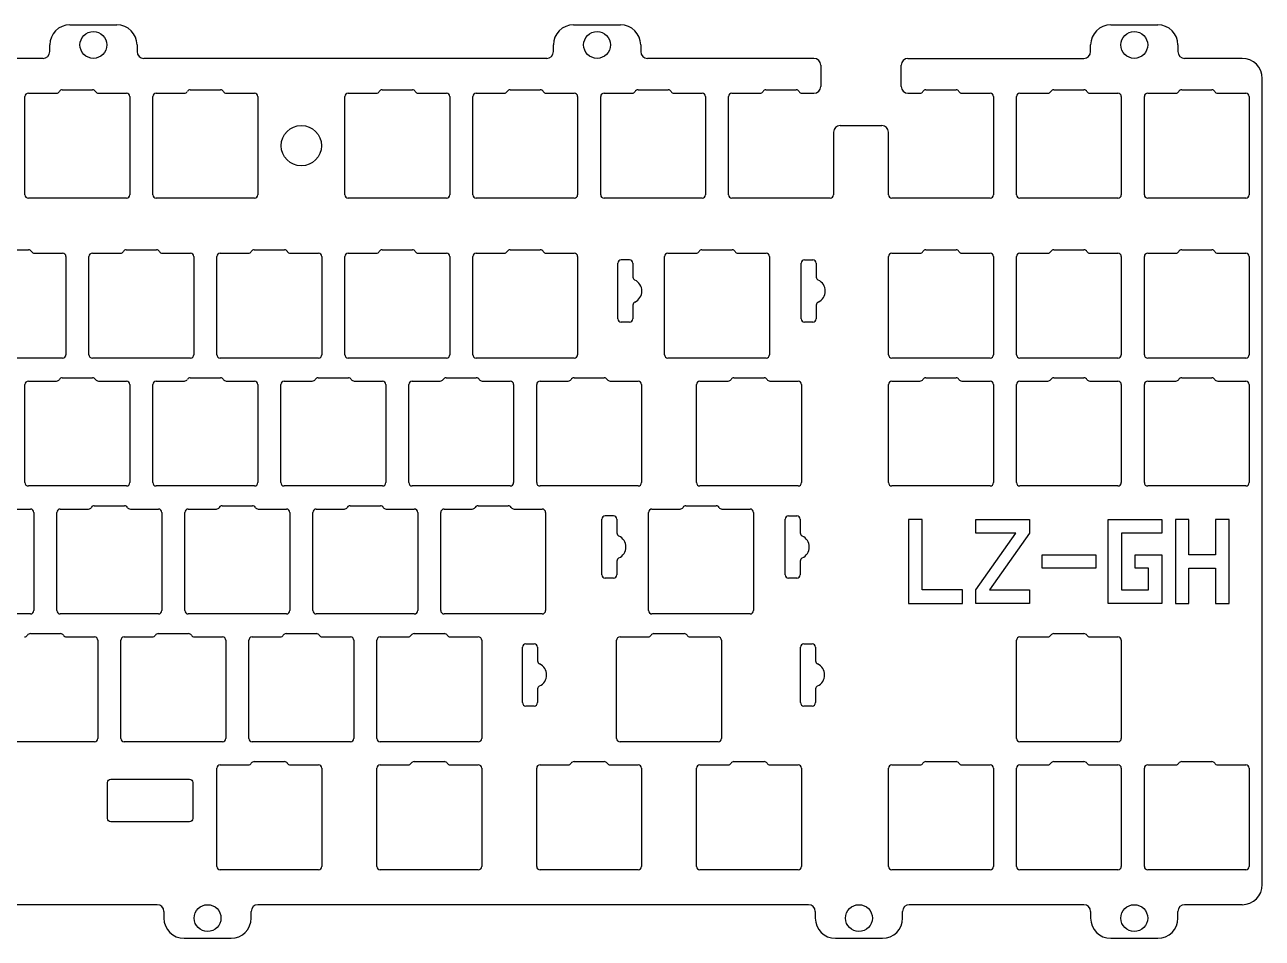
# Model space of a CAD drawing. Header units: millimetres. Extents: x 0 to 348, y -128 to 8.
# Drawn here: x 163.6 to 347.9, y -127.5 to 8.5 of the extents above; entities that cross this region are included whole.
import ezdxf

# ---------------------------------------------------------------- set-up
doc = ezdxf.new("R2010")
doc.units = ezdxf.units.MM
doc.layers.get('0').update_dxf_attribs({"linetype": 'CONTINUOUS'})

msp = doc.modelspace()

# ---------------------------------------------------------------- linework, layer by layer
for p, q in [((170.33, 8.47), (177.33, 8.47)), ((245.33, 8.47), (252.33, 8.47)), ((325.33, 8.47), (332.33, 8.47)), ((167.33, 4.47), (167.33, 5.47)), ((180.33, 5.47), (180.33, 4.47)), ((242.33, 4.47), (242.33, 5.47)), ((255.33, 5.47), (255.33, 4.47)), ((322.33, 4.47), (322.33, 5.47)), ((335.33, 5.47), (335.33, 4.47)), ((166.33, 3.47), (106.33, 3.47)), ((241.33, 3.47), (181.33, 3.47)), ((281.13, 3.47), (256.33, 3.47)), ((282.13, 2.47), (282.13, -0.72)), ((294.13, -0.72), (294.13, 2.47)), ((295.13, 3.47), (321.33, 3.47)), ((344.89, 3.47), (336.33, 3.47)), ((347.89, -119.54), (347.89, 0.47)), ((164.14, -1.72), (168.33, -1.72)), ((169.2, -1.22), (173.7, -1.22)), ((174.57, -1.72), (178.76, -1.72)), ((183.19, -1.72), (187.38, -1.72)), ((188.25, -1.22), (192.75, -1.22)), ((193.62, -1.72), (197.81, -1.72)), ((211.77, -1.72), (215.96, -1.72)), ((216.83, -1.22), (221.33, -1.22)), ((222.19, -1.72), (226.39, -1.72)), ((230.82, -1.72), (235.01, -1.72)), ((235.88, -1.22), (240.38, -1.22)), ((241.24, -1.72), (245.44, -1.72)), ((249.87, -1.72), (254.06, -1.72)), ((254.93, -1.22), (259.43, -1.22)), ((260.29, -1.72), (264.49, -1.72)), ((268.92, -1.72), (273.11, -1.72)), ((273.98, -1.22), (278.48, -1.22)), ((279.34, -1.72), (281.13, -1.72)), ((295.13, -1.72), (296.92, -1.72)), ((297.79, -1.22), (302.29, -1.22)), ((303.15, -1.72), (307.35, -1.72)), ((311.78, -1.72), (315.97, -1.72)), ((316.84, -1.22), (321.34, -1.22)), ((322.2, -1.72), (326.4, -1.72)), ((330.83, -1.72), (335.02, -1.72)), ((335.89, -1.22), (340.39, -1.22)), ((341.25, -1.72), (345.45, -1.72)), ((163.64, -16.84), (163.64, -2.22)), ((179.26, -2.22), (179.26, -16.84)), ((182.69, -16.84), (182.69, -2.22)), ((198.31, -2.22), (198.31, -16.84)), ((211.26, -16.84), (211.26, -2.22)), ((226.89, -2.22), (226.89, -16.84)), ((230.31, -16.84), (230.31, -2.22)), ((245.94, -2.22), (245.94, -16.84)), ((249.37, -16.84), (249.37, -2.22)), ((264.99, -2.22), (264.99, -16.84)), ((268.42, -16.84), (268.42, -2.22)), ((307.85, -2.22), (307.85, -16.84)), ((311.28, -16.84), (311.28, -2.22)), ((326.9, -2.22), (326.9, -16.84)), ((330.33, -16.84), (330.33, -2.22)), ((345.95, -2.22), (345.95, -16.84)), ((285.04, -6.53), (291.23, -6.53)), ((284.04, -7.53), (284.04, -16.84)), ((292.23, -16.84), (292.23, -7.53)), ((178.76, -17.34), (164.14, -17.34)), ((197.81, -17.34), (183.19, -17.34)), ((226.39, -17.34), (211.77, -17.34)), ((245.44, -17.34), (230.82, -17.34)), ((264.49, -17.34), (249.87, -17.34)), ((283.54, -17.34), (268.92, -17.34)), ((307.35, -17.34), (292.73, -17.34)), ((326.4, -17.34), (311.78, -17.34)), ((345.45, -17.34), (330.83, -17.34)), ((159.68, -25.03), (164.18, -25.03)), ((165.04, -25.53), (169.24, -25.53)), ((173.67, -25.53), (177.86, -25.53)), ((178.73, -25.03), (183.23, -25.03)), ((184.09, -25.53), (188.29, -25.53)), ((192.72, -25.53), (196.91, -25.53)), ((197.78, -25.03), (202.28, -25.03)), ((203.14, -25.53), (207.34, -25.53)), ((211.77, -25.53), (215.96, -25.53)), ((216.83, -25.03), (221.33, -25.03)), ((222.19, -25.53), (226.39, -25.53)), ((230.82, -25.53), (235.01, -25.53)), ((235.88, -25.03), (240.38, -25.03)), ((241.24, -25.53), (245.44, -25.53)), ((259.39, -25.53), (263.58, -25.53)), ((264.45, -25.03), (268.95, -25.03)), ((269.82, -25.53), (274.01, -25.53)), ((292.73, -25.53), (296.92, -25.53)), ((297.79, -25.03), (302.29, -25.03)), ((303.15, -25.53), (307.35, -25.53)), ((311.78, -25.53), (315.97, -25.53)), ((316.84, -25.03), (321.34, -25.03)), ((322.2, -25.53), (326.4, -25.53)), ((330.83, -25.53), (335.02, -25.53)), ((335.89, -25.03), (340.39, -25.03)), ((341.25, -25.53), (345.45, -25.53)), ((169.74, -26.03), (169.74, -40.65)), ((173.17, -40.65), (173.17, -26.03)), ((188.79, -26.03), (188.79, -40.65)), ((192.21, -40.65), (192.21, -26.03)), ((207.84, -26.03), (207.84, -40.65)), ((211.26, -40.65), (211.26, -26.03)), ((226.89, -26.03), (226.89, -40.65)), ((230.31, -40.65), (230.31, -26.03)), ((245.94, -26.03), (245.94, -40.65)), ((251.93, -35.31), (251.93, -27.04)), ((253.67, -26.54), (252.43, -26.54)), ((254.17, -27.04), (254.17, -29.09)), ((258.89, -40.65), (258.89, -26.03)), ((274.51, -26.03), (274.51, -40.65)), ((279.23, -35.31), (279.23, -27.04)), ((279.73, -26.54), (280.97, -26.54)), ((281.47, -27.04), (281.47, -29.09)), ((292.23, -40.65), (292.23, -26.03)), ((307.85, -26.03), (307.85, -40.65)), ((311.28, -40.65), (311.28, -26.03)), ((326.9, -26.03), (326.9, -40.65)), ((330.33, -40.65), (330.33, -26.03)), ((345.95, -26.03), (345.95, -40.65)), ((254.17, -33.27), (254.17, -35.31)), ((281.47, -33.27), (281.47, -35.31)), ((253.67, -35.81), (252.43, -35.81)), ((280.97, -35.81), (279.73, -35.81)), ((169.24, -41.15), (154.62, -41.15)), ((188.29, -41.15), (173.67, -41.15)), ((207.34, -41.15), (192.72, -41.15)), ((226.39, -41.15), (211.77, -41.15)), ((245.44, -41.15), (230.82, -41.15)), ((274.01, -41.15), (259.39, -41.15)), ((307.35, -41.15), (292.73, -41.15)), ((326.4, -41.15), (311.78, -41.15)), ((345.45, -41.15), (330.83, -41.15)), ((169.2, -44.08), (173.7, -44.08)), ((188.25, -44.08), (192.75, -44.08)), ((207.3, -44.08), (211.8, -44.08)), ((226.35, -44.08), (230.85, -44.08)), ((245.4, -44.08), (249.9, -44.08)), ((269.21, -44.08), (273.71, -44.08)), ((297.79, -44.08), (302.29, -44.08)), ((316.84, -44.08), (321.34, -44.08)), ((335.89, -44.08), (340.39, -44.08)), ((163.64, -59.7), (163.64, -45.08)), ((164.14, -44.58), (168.33, -44.58)), ((174.57, -44.58), (178.76, -44.58)), ((179.26, -45.08), (179.26, -59.7)), ((182.69, -59.7), (182.69, -45.08)), ((183.19, -44.58), (187.38, -44.58)), ((193.62, -44.58), (197.81, -44.58)), ((198.31, -45.08), (198.31, -59.7)), ((201.74, -59.7), (201.74, -45.08)), ((202.24, -44.58), (206.43, -44.58)), ((212.67, -44.58), (216.86, -44.58)), ((217.36, -45.08), (217.36, -59.7)), ((220.79, -59.7), (220.79, -45.08)), ((221.29, -44.58), (225.48, -44.58)), ((231.72, -44.58), (235.91, -44.58)), ((236.41, -45.08), (236.41, -59.7)), ((239.84, -59.7), (239.84, -45.08)), ((240.34, -44.58), (244.53, -44.58)), ((250.77, -44.58), (254.96, -44.58)), ((255.46, -45.08), (255.46, -59.7)), ((263.65, -59.7), (263.65, -45.08)), ((264.15, -44.58), (268.35, -44.58)), ((274.58, -44.58), (278.77, -44.58)), ((279.27, -45.08), (279.27, -59.7)), ((292.23, -59.7), (292.23, -45.08)), ((292.73, -44.58), (296.92, -44.58)), ((303.15, -44.58), (307.35, -44.58)), ((307.85, -45.08), (307.85, -59.7)), ((311.28, -59.7), (311.28, -45.08)), ((311.78, -44.58), (315.97, -44.58)), ((322.2, -44.58), (326.4, -44.58)), ((326.9, -45.08), (326.9, -59.7)), ((330.33, -59.7), (330.33, -45.08)), ((330.83, -44.58), (335.02, -44.58)), ((341.25, -44.58), (345.45, -44.58)), ((345.95, -45.08), (345.95, -59.7)), ((178.76, -60.2), (164.14, -60.2)), ((197.81, -60.2), (183.19, -60.2)), ((216.86, -60.2), (202.24, -60.2)), ((235.91, -60.2), (221.29, -60.2)), ((254.96, -60.2), (240.34, -60.2)), ((278.77, -60.2), (264.15, -60.2)), ((307.35, -60.2), (292.73, -60.2)), ((326.4, -60.2), (311.78, -60.2)), ((345.45, -60.2), (330.83, -60.2)), ((160.28, -63.63), (164.47, -63.63)), ((164.97, -64.13), (164.97, -78.75)), ((168.4, -78.75), (168.4, -64.13)), ((168.9, -63.63), (173.1, -63.63)), ((173.96, -63.13), (178.46, -63.13)), ((179.33, -63.63), (183.52, -63.63)), ((184.02, -64.13), (184.02, -78.75)), ((187.45, -78.75), (187.45, -64.13)), ((187.95, -63.63), (192.15, -63.63)), ((193.01, -63.13), (197.51, -63.13)), ((198.38, -63.63), (202.57, -63.63)), ((203.07, -64.13), (203.07, -78.75)), ((206.5, -78.75), (206.5, -64.13)), ((207, -63.63), (211.2, -63.63)), ((212.06, -63.13), (216.56, -63.13)), ((217.43, -63.63), (221.62, -63.63)), ((222.12, -64.13), (222.12, -78.75)), ((225.55, -78.75), (225.55, -64.13)), ((226.05, -63.63), (230.25, -63.63)), ((231.11, -63.13), (235.61, -63.13)), ((236.48, -63.63), (240.67, -63.63)), ((241.17, -64.13), (241.17, -78.75)), ((256.51, -78.75), (256.51, -64.13)), ((257.01, -63.63), (261.2, -63.63)), ((262.07, -63.13), (266.57, -63.13)), ((267.43, -63.63), (271.63, -63.63)), ((272.13, -64.13), (272.13, -78.75)), ((249.55, -73.41), (249.55, -65.14)), ((251.28, -64.64), (250.05, -64.64)), ((251.78, -65.14), (251.78, -67.19)), ((276.85, -73.41), (276.85, -65.14)), ((277.35, -64.64), (278.59, -64.64)), ((279.09, -65.14), (279.09, -67.19)), ((251.78, -71.37), (251.78, -73.41)), ((279.09, -71.37), (279.09, -73.41)), ((251.28, -73.91), (250.05, -73.91)), ((278.59, -73.91), (277.35, -73.91)), ((164.47, -79.25), (149.85, -79.25)), ((183.52, -79.25), (168.9, -79.25)), ((202.57, -79.25), (187.95, -79.25)), ((221.62, -79.25), (207, -79.25)), ((240.67, -79.25), (226.05, -79.25)), ((271.63, -79.25), (257.01, -79.25)), ((164.44, -82.18), (168.94, -82.18)), ((169.8, -82.68), (174, -82.68)), ((178.43, -82.68), (182.62, -82.68)), ((183.49, -82.18), (187.99, -82.18)), ((188.85, -82.68), (193.05, -82.68)), ((197.48, -82.68), (201.67, -82.68)), ((202.54, -82.18), (207.04, -82.18)), ((207.9, -82.68), (212.1, -82.68)), ((216.53, -82.68), (220.72, -82.68)), ((221.59, -82.18), (226.09, -82.18)), ((226.95, -82.68), (231.15, -82.68)), ((252.25, -82.68), (256.44, -82.68)), ((257.31, -82.18), (261.81, -82.18)), ((262.67, -82.68), (266.87, -82.68)), ((311.78, -82.68), (315.97, -82.68)), ((316.84, -82.18), (321.34, -82.18)), ((322.2, -82.68), (326.4, -82.68)), ((174.5, -83.18), (174.5, -97.8)), ((177.93, -97.8), (177.93, -83.18)), ((193.55, -83.18), (193.55, -97.8)), ((196.98, -97.8), (196.98, -83.18)), ((212.6, -83.18), (212.6, -97.8)), ((216.03, -97.8), (216.03, -83.18)), ((231.65, -83.18), (231.65, -97.8)), ((237.74, -92.46), (237.74, -84.19)), ((238.24, -83.69), (239.47, -83.69)), ((239.97, -84.19), (239.97, -86.24)), ((251.75, -97.8), (251.75, -83.18)), ((267.37, -83.18), (267.37, -97.8)), ((279.14, -92.46), (279.14, -84.19)), ((279.64, -83.69), (280.87, -83.69)), ((281.37, -84.19), (281.37, -86.24)), ((311.28, -97.8), (311.28, -83.18)), ((326.9, -83.18), (326.9, -97.8)), ((239.97, -90.42), (239.97, -92.46)), ((281.37, -90.42), (281.37, -92.46)), ((239.47, -92.96), (238.24, -92.96)), ((280.87, -92.96), (279.64, -92.96)), ((174, -98.3), (159.38, -98.3)), ((193.05, -98.3), (178.43, -98.3)), ((212.1, -98.3), (197.48, -98.3)), ((231.15, -98.3), (216.53, -98.3)), ((266.87, -98.3), (252.25, -98.3)), ((326.4, -98.3), (311.78, -98.3)), ((197.78, -101.23), (202.28, -101.23)), ((221.59, -101.23), (226.09, -101.23)), ((245.4, -101.23), (249.9, -101.23)), ((269.21, -101.23), (273.71, -101.23)), ((297.79, -101.23), (302.29, -101.23)), ((316.84, -101.23), (321.34, -101.23)), ((335.89, -101.23), (340.39, -101.23)), ((192.21, -116.85), (192.21, -102.23)), ((192.72, -101.73), (196.91, -101.73)), ((203.14, -101.73), (207.34, -101.73)), ((207.84, -102.23), (207.84, -116.85)), ((216.03, -116.85), (216.03, -102.23)), ((216.53, -101.73), (220.72, -101.73)), ((226.95, -101.73), (231.15, -101.73)), ((231.65, -102.23), (231.65, -116.85)), ((239.84, -116.85), (239.84, -102.23)), ((240.34, -101.73), (244.53, -101.73)), ((250.77, -101.73), (254.96, -101.73)), ((255.46, -102.23), (255.46, -116.85)), ((263.65, -116.85), (263.65, -102.23)), ((264.15, -101.73), (268.35, -101.73)), ((274.58, -101.73), (278.77, -101.73)), ((279.27, -102.23), (279.27, -116.85)), ((292.23, -116.85), (292.23, -102.23)), ((292.73, -101.73), (296.92, -101.73)), ((303.15, -101.73), (307.35, -101.73)), ((307.85, -102.23), (307.85, -116.85)), ((311.28, -116.85), (311.28, -102.23)), ((311.78, -101.73), (315.97, -101.73)), ((322.2, -101.73), (326.4, -101.73)), ((326.9, -102.23), (326.9, -116.85)), ((330.33, -116.85), (330.33, -102.23)), ((330.83, -101.73), (335.02, -101.73)), ((341.25, -101.73), (345.45, -101.73)), ((345.95, -102.23), (345.95, -116.85)), ((207.34, -117.35), (192.72, -117.35)), ((231.15, -117.35), (216.53, -117.35)), ((254.96, -117.35), (240.34, -117.35)), ((278.77, -117.35), (264.15, -117.35)), ((307.35, -117.35), (292.73, -117.35)), ((326.4, -117.35), (311.78, -117.35)), ((345.45, -117.35), (330.83, -117.35)), ((183.33, -122.54), (79.33, -122.54)), ((280.33, -122.54), (198.33, -122.54)), ((321.33, -122.54), (295.33, -122.54)), ((344.89, -122.54), (336.33, -122.54)), ((184.33, -123.54), (184.33, -124.54)), ((197.33, -124.54), (197.33, -123.54)), ((281.33, -123.54), (281.33, -124.54)), ((294.33, -124.54), (294.33, -123.54)), ((322.33, -123.54), (322.33, -124.54)), ((335.33, -124.54), (335.33, -123.54)), ((187.33, -127.54), (194.33, -127.54)), ((284.33, -127.54), (291.33, -127.54)), ((325.33, -127.54), (332.33, -127.54))]:
    msp.add_line(p, q)
for points in [[(297.23, -65.2), (295.23, -65.2), (295.23, -77.68), (303.23, -77.68), (303.23, -75.68), (297.23, -75.68)], [(313.23, -77.68), (305.23, -77.68), (305.23, -75.68), (311.17, -67.2), (305.23, -67.2), (305.23, -65.2), (313.23, -65.2), (313.23, -67.2), (307.29, -75.68), (313.23, -75.68)], [(324.95, -65.2), (332.95, -65.2), (332.95, -67.2), (326.95, -67.2), (326.95, -75.68), (330.95, -75.68), (330.95, -72.44), (328.95, -72.44), (328.95, -70.44), (332.95, -70.44), (332.95, -77.68), (324.95, -77.68), (324.95, -67.2)], [(340.95, -77.68), (342.95, -77.68), (342.95, -65.2), (340.95, -65.2), (340.95, -70.44), (336.95, -70.44), (336.95, -65.2), (334.95, -65.2), (334.95, -77.68), (336.95, -77.68), (336.95, -72.44), (340.95, -72.44)], [(323.09, -72.44), (315.09, -72.44), (315.09, -70.44), (323.09, -70.44)]]:
    msp.add_lwpolyline(points, close=True)
msp.add_lwpolyline([(188.64, -109.7, -0.414214), (188.14, -110.2), (176.44, -110.2, -0.414214), (175.94, -109.7), (175.94, -104.35, -0.414214), (176.44, -103.85), (188.14, -103.85, -0.414214), (188.64, -104.35)], format="xyb", close=True)
for centre, radius in [((173.83, 5.47), 2), ((248.83, 5.47), 2), ((328.83, 5.47), 2), ((204.79, -9.53), 3), ((190.83, -124.54), 2), ((287.83, -124.54), 2), ((328.83, -124.54), 2)]:
    msp.add_circle(centre, radius)
for centre, radius, start, end in [((170.33, 5.47), 3, 90, 180), ((177.33, 5.47), 3, 0, 90), ((245.33, 5.47), 3, 90, 180), ((252.33, 5.47), 3, 0, 90), ((325.33, 5.47), 3, 90, 180), ((332.33, 5.47), 3, 0, 90), ((166.33, 4.47), 1, 270, 360), ((181.33, 4.47), 1, 180, 270), ((241.33, 4.47), 1, 270, 360), ((256.33, 4.47), 1, 180, 270), ((321.33, 4.47), 1, -90, 0), ((336.33, 4.47), 1, 180, 270), ((281.13, 2.47), 1, 0, 90), ((295.13, 2.47), 1, 90, 180), ((344.89, 0.47), 3, 0, 90), ((164.14, -2.22), 0.5, 90, 180), ((168.33, -1.22), 0.5, 270, 330), ((169.2, -1.72), 0.5, 90, 150), ((173.7, -1.72), 0.5, 30, 90), ((174.57, -1.22), 0.5, 210, 270), ((178.76, -2.22), 0.5, 0, 90), ((183.19, -2.22), 0.5, 90, 180), ((187.38, -1.22), 0.5, 270, 330), ((188.25, -1.72), 0.5, 90, 150), ((192.75, -1.72), 0.5, 30, 90), ((193.62, -1.22), 0.5, 210, 270), ((197.81, -2.22), 0.5, 0, 90), ((211.77, -2.22), 0.5, 90, 180), ((215.96, -1.22), 0.5, 270, 330), ((216.83, -1.72), 0.5, 90, 150), ((221.33, -1.72), 0.5, 30, 90), ((222.19, -1.22), 0.5, 210, 270), ((226.39, -2.22), 0.5, 0, 90), ((230.82, -2.22), 0.5, 90, 180), ((235.01, -1.22), 0.5, 270, 330), ((235.88, -1.72), 0.5, 90, 150), ((240.38, -1.72), 0.5, 30, 90), ((241.24, -1.22), 0.5, 210, 270), ((245.44, -2.22), 0.5, 0, 90), ((249.87, -2.22), 0.5, 90, 180), ((254.06, -1.22), 0.5, 270, 330), ((254.93, -1.72), 0.5, 90, 150), ((259.43, -1.72), 0.5, 30, 90), ((260.29, -1.22), 0.5, 210, 270), ((264.49, -2.22), 0.5, 0, 90), ((268.92, -2.22), 0.5, 90, 180), ((273.11, -1.22), 0.5, 270, 330), ((273.98, -1.72), 0.5, 90, 150), ((278.48, -1.72), 0.5, 30, 90), ((279.34, -1.22), 0.5, 210, 270), ((281.13, -0.72), 1, 270, 360), ((295.13, -0.72), 1, 180, 270), ((296.92, -1.22), 0.5, 270, 330), ((297.79, -1.72), 0.5, 90, 150), ((302.29, -1.72), 0.5, 30, 90), ((303.15, -1.22), 0.5, 210, 270), ((307.35, -2.22), 0.5, 0, 90), ((311.78, -2.22), 0.5, 90, 180), ((315.97, -1.22), 0.5, 270, 330), ((316.84, -1.72), 0.5, 90, 150), ((321.34, -1.72), 0.5, 30, 90), ((322.2, -1.22), 0.5, 210, 270), ((326.4, -2.22), 0.5, 0, 90), ((330.83, -2.22), 0.5, 90, 180), ((335.02, -1.22), 0.5, 270, 330), ((335.89, -1.72), 0.5, 90, 150), ((340.39, -1.72), 0.5, 30, 90), ((341.25, -1.22), 0.5, 210, 270), ((345.45, -2.22), 0.5, 0, 90), ((285.04, -7.53), 1, 90, 180), ((291.23, -7.53), 1, 0, 90), ((164.14, -16.84), 0.5, 180, 270), ((178.76, -16.84), 0.5, -90, 0), ((183.19, -16.84), 0.5, 180, 270), ((197.81, -16.84), 0.5, -90, 0), ((211.77, -16.84), 0.5, 180, 270), ((226.39, -16.84), 0.5, -90, 0), ((230.82, -16.84), 0.5, 180, 270), ((245.44, -16.84), 0.5, -90, 0), ((249.87, -16.84), 0.5, 180, 270), ((264.49, -16.84), 0.5, -90, 0), ((268.92, -16.84), 0.5, 180, 270), ((283.54, -16.84), 0.5, -90, 0), ((292.73, -16.84), 0.5, 180, 270), ((307.35, -16.84), 0.5, -90, 0), ((311.78, -16.84), 0.5, 180, 270), ((326.4, -16.84), 0.5, -90, 0), ((330.83, -16.84), 0.5, 180, 270), ((345.45, -16.84), 0.5, -90, 0), ((164.18, -25.53), 0.5, 30, 90), ((165.04, -25.03), 0.5, 210, 270), ((169.24, -26.03), 0.5, 0, 90), ((173.67, -26.03), 0.5, 90, 180), ((177.86, -25.03), 0.5, 270, 330), ((178.73, -25.53), 0.5, 90, 150), ((183.23, -25.53), 0.5, 30, 90), ((184.09, -25.03), 0.5, 210, 270), ((188.29, -26.03), 0.5, 0, 90), ((192.72, -26.03), 0.5, 90, 180), ((196.91, -25.03), 0.5, 270, 330), ((197.78, -25.53), 0.5, 90, 150), ((202.28, -25.53), 0.5, 30, 90), ((203.14, -25.03), 0.5, 210, 270), ((207.34, -26.03), 0.5, 0, 90), ((211.77, -26.03), 0.5, 90, 180), ((215.96, -25.03), 0.5, 270, 330), ((216.83, -25.53), 0.5, 90, 150), ((221.33, -25.53), 0.5, 30, 90), ((222.19, -25.03), 0.5, 210, 270), ((226.39, -26.03), 0.5, 0, 90), ((230.82, -26.03), 0.5, 90, 180), ((235.01, -25.03), 0.5, 270, 330), ((235.88, -25.53), 0.5, 90, 150), ((240.38, -25.53), 0.5, 30, 90), ((241.24, -25.03), 0.5, 210, 270), ((245.44, -26.03), 0.5, 0, 90), ((259.39, -26.03), 0.5, 90, 180), ((263.58, -25.03), 0.5, 270, 330), ((264.45, -25.53), 0.5, 90, 150), ((268.95, -25.53), 0.5, 30, 90), ((269.82, -25.03), 0.5, 210, 270), ((274.01, -26.03), 0.5, 0, 90), ((292.73, -26.03), 0.5, 90, 180), ((296.92, -25.03), 0.5, 270, 330), ((297.79, -25.53), 0.5, 90, 150), ((302.29, -25.53), 0.5, 30, 90), ((303.15, -25.03), 0.5, 210, 270), ((307.35, -26.03), 0.5, 0, 90), ((311.78, -26.03), 0.5, 90, 180), ((315.97, -25.03), 0.5, 270, 330), ((316.84, -25.53), 0.5, 90, 150), ((321.34, -25.53), 0.5, 30, 90), ((322.2, -25.03), 0.5, 210, 270), ((326.4, -26.03), 0.5, 0, 90), ((330.83, -26.03), 0.5, 90, 180), ((335.02, -25.03), 0.5, 270, 330), ((335.89, -25.53), 0.5, 90, 150), ((340.39, -25.53), 0.5, 30, 90), ((341.25, -25.03), 0.5, 210, 270), ((345.45, -26.03), 0.5, 0, 90), ((252.43, -27.04), 0.5, 90, 180), ((253.67, -27.04), 0.5, 0, 90), ((279.73, -27.04), 0.5, 90, 180), ((280.97, -27.04), 0.5, 0, 90), ((254.67, -29.09), 0.5, 180, 245.6494), ((281.97, -29.09), 0.5, 180, 245.6494), ((253.72, -31.18), 1.79, -65.6494, 65.6494), ((281.03, -31.18), 1.79, -65.6494, 65.6494), ((254.67, -33.27), 0.5, 114.3506, 180), ((281.97, -33.27), 0.5, 114.3506, 180), ((252.43, -35.31), 0.5, 180, 270), ((253.67, -35.31), 0.5, -90, 0), ((279.73, -35.31), 0.5, 180, 270), ((280.97, -35.31), 0.5, -90, 0), ((169.24, -40.65), 0.5, -90, 0), ((173.67, -40.65), 0.5, 180, 270), ((188.29, -40.65), 0.5, -90, 0), ((192.72, -40.65), 0.5, 180, 270), ((207.34, -40.65), 0.5, -90, 0), ((211.77, -40.65), 0.5, 180, 270), ((226.39, -40.65), 0.5, -90, 0), ((230.82, -40.65), 0.5, 180, 270), ((245.44, -40.65), 0.5, -90, 0), ((259.39, -40.65), 0.5, 180, 270), ((274.01, -40.65), 0.5, -90, 0), ((292.73, -40.65), 0.5, 180, 270), ((307.35, -40.65), 0.5, -90, 0), ((311.78, -40.65), 0.5, 180, 270), ((326.4, -40.65), 0.5, -90, 0), ((330.83, -40.65), 0.5, 180, 270), ((345.45, -40.65), 0.5, -90, 0), ((169.2, -44.58), 0.5, 90, 150), ((173.7, -44.58), 0.5, 30, 90), ((188.25, -44.58), 0.5, 90, 150), ((192.75, -44.58), 0.5, 30, 90), ((207.3, -44.58), 0.5, 90, 150), ((211.8, -44.58), 0.5, 30, 90), ((226.35, -44.58), 0.5, 90, 150), ((230.85, -44.58), 0.5, 30, 90), ((245.4, -44.58), 0.5, 90, 150), ((249.9, -44.58), 0.5, 30, 90), ((269.21, -44.58), 0.5, 90, 150), ((273.71, -44.58), 0.5, 30, 90), ((297.79, -44.58), 0.5, 90, 150), ((302.29, -44.58), 0.5, 30, 90), ((316.84, -44.58), 0.5, 90, 150), ((321.34, -44.58), 0.5, 30, 90), ((335.89, -44.58), 0.5, 90, 150), ((340.39, -44.58), 0.5, 30, 90), ((164.14, -45.08), 0.5, 90, 180), ((168.33, -44.08), 0.5, 270, 330), ((174.57, -44.08), 0.5, 210, 270), ((178.76, -45.08), 0.5, 0, 90), ((183.19, -45.08), 0.5, 90, 180), ((187.38, -44.08), 0.5, 270, 330), ((193.62, -44.08), 0.5, 210, 270), ((197.81, -45.08), 0.5, 0, 90), ((202.24, -45.08), 0.5, 90, 180), ((206.43, -44.08), 0.5, 270, 330), ((212.67, -44.08), 0.5, 210, 270), ((216.86, -45.08), 0.5, 0, 90), ((221.29, -45.08), 0.5, 90, 180), ((225.48, -44.08), 0.5, 270, 330), ((231.72, -44.08), 0.5, 210, 270), ((235.91, -45.08), 0.5, 0, 90), ((240.34, -45.08), 0.5, 90, 180), ((244.53, -44.08), 0.5, 270, 330), ((250.77, -44.08), 0.5, 210, 270), ((254.96, -45.08), 0.5, 0, 90), ((264.15, -45.08), 0.5, 90, 180), ((268.35, -44.08), 0.5, 270, 330), ((274.58, -44.08), 0.5, 210, 270), ((278.77, -45.08), 0.5, 0, 90), ((292.73, -45.08), 0.5, 90, 180), ((296.92, -44.08), 0.5, 270, 330), ((303.15, -44.08), 0.5, 210, 270), ((307.35, -45.08), 0.5, 0, 90), ((311.78, -45.08), 0.5, 90, 180), ((315.97, -44.08), 0.5, 270, 330), ((322.2, -44.08), 0.5, 210, 270), ((326.4, -45.08), 0.5, 0, 90), ((330.83, -45.08), 0.5, 90, 180), ((335.02, -44.08), 0.5, 270, 330), ((341.25, -44.08), 0.5, 210, 270), ((345.45, -45.08), 0.5, 0, 90), ((164.14, -59.7), 0.5, 180, 270), ((178.76, -59.7), 0.5, -90, 0), ((183.19, -59.7), 0.5, 180, 270), ((197.81, -59.7), 0.5, -90, 0), ((202.24, -59.7), 0.5, 180, 270), ((216.86, -59.7), 0.5, -90, 0), ((221.29, -59.7), 0.5, 180, 270), ((235.91, -59.7), 0.5, -90, 0), ((240.34, -59.7), 0.5, 180, 270), ((254.96, -59.7), 0.5, -90, 0), ((264.15, -59.7), 0.5, 180, 270), ((278.77, -59.7), 0.5, -90, 0), ((292.73, -59.7), 0.5, 180, 270), ((307.35, -59.7), 0.5, -90, 0), ((311.78, -59.7), 0.5, 180, 270), ((326.4, -59.7), 0.5, -90, 0), ((330.83, -59.7), 0.5, 180, 270), ((345.45, -59.7), 0.5, -90, 0), ((164.47, -64.13), 0.5, 0, 90), ((168.9, -64.13), 0.5, 90, 180), ((173.1, -63.13), 0.5, 270, 330), ((173.96, -63.63), 0.5, 90, 150), ((178.46, -63.63), 0.5, 30, 90), ((179.33, -63.13), 0.5, 210, 270), ((183.52, -64.13), 0.5, 0, 90), ((187.95, -64.13), 0.5, 90, 180), ((192.15, -63.13), 0.5, 270, 330), ((193.01, -63.63), 0.5, 90, 150), ((197.51, -63.63), 0.5, 30, 90), ((198.38, -63.13), 0.5, 210, 270), ((202.57, -64.13), 0.5, 0, 90), ((207, -64.13), 0.5, 90, 180), ((211.2, -63.13), 0.5, 270, 330), ((212.06, -63.63), 0.5, 90, 150), ((216.56, -63.63), 0.5, 30, 90), ((217.43, -63.13), 0.5, 210, 270), ((221.62, -64.13), 0.5, 0, 90), ((226.05, -64.13), 0.5, 90, 180), ((230.25, -63.13), 0.5, 270, 330), ((231.11, -63.63), 0.5, 90, 150), ((235.61, -63.63), 0.5, 30, 90), ((236.48, -63.13), 0.5, 210, 270), ((240.67, -64.13), 0.5, 0, 90), ((257.01, -64.13), 0.5, 90, 180), ((261.2, -63.13), 0.5, 270, 330), ((262.07, -63.63), 0.5, 90, 150), ((266.57, -63.63), 0.5, 30, 90), ((267.43, -63.13), 0.5, 210, 270), ((271.63, -64.13), 0.5, 0, 90), ((250.05, -65.14), 0.5, 90, 180), ((251.28, -65.14), 0.5, 0, 90), ((277.35, -65.14), 0.5, 90, 180), ((278.59, -65.14), 0.5, 0, 90), ((252.28, -67.19), 0.5, 180, 245.6494), ((251.34, -69.28), 1.79, -65.6494, 65.6494), ((279.59, -67.19), 0.5, 180, 245.6494), ((278.64, -69.28), 1.79, -65.6494, 65.6494), ((252.28, -71.37), 0.5, 114.3506, 180), ((279.59, -71.37), 0.5, 114.3506, 180), ((250.05, -73.41), 0.5, 180, 270), ((251.28, -73.41), 0.5, -90, 0), ((277.35, -73.41), 0.5, 180, 270), ((278.59, -73.41), 0.5, -90, 0), ((164.47, -78.75), 0.5, -90, 0), ((168.9, -78.75), 0.5, 180, 270), ((183.52, -78.75), 0.5, -90, 0), ((187.95, -78.75), 0.5, 180, 270), ((202.57, -78.75), 0.5, -90, 0), ((207, -78.75), 0.5, 180, 270), ((221.62, -78.75), 0.5, -90, 0), ((226.05, -78.75), 0.5, 180, 270), ((240.67, -78.75), 0.5, -90, 0), ((257.01, -78.75), 0.5, 180, 270), ((271.63, -78.75), 0.5, -90, 0), ((163.57, -82.18), 0.5, 270, 330), ((164.44, -82.68), 0.5, 90, 150), ((168.94, -82.68), 0.5, 30, 90), ((169.8, -82.18), 0.5, 210, 270), ((174, -83.18), 0.5, 0, 90), ((178.43, -83.18), 0.5, 90, 180), ((182.62, -82.18), 0.5, 270, 330), ((183.49, -82.68), 0.5, 90, 150), ((187.99, -82.68), 0.5, 30, 90), ((188.85, -82.18), 0.5, 210, 270), ((193.05, -83.18), 0.5, 0, 90), ((197.48, -83.18), 0.5, 90, 180), ((201.67, -82.18), 0.5, 270, 330), ((202.54, -82.68), 0.5, 90, 150), ((207.04, -82.68), 0.5, 30, 90), ((207.9, -82.18), 0.5, 210, 270), ((212.1, -83.18), 0.5, 0, 90), ((216.53, -83.18), 0.5, 90, 180), ((220.72, -82.18), 0.5, 270, 330), ((221.59, -82.68), 0.5, 90, 150), ((226.09, -82.68), 0.5, 30, 90), ((226.95, -82.18), 0.5, 210, 270), ((231.15, -83.18), 0.5, 0, 90), ((252.25, -83.18), 0.5, 90, 180), ((256.44, -82.18), 0.5, 270, 330), ((257.31, -82.68), 0.5, 90, 150), ((261.81, -82.68), 0.5, 30, 90), ((262.67, -82.18), 0.5, 210, 270), ((266.87, -83.18), 0.5, 0, 90), ((311.78, -83.18), 0.5, 90, 180), ((315.97, -82.18), 0.5, 270, 330), ((316.84, -82.68), 0.5, 90, 150), ((321.34, -82.68), 0.5, 30, 90), ((322.2, -82.18), 0.5, 210, 270), ((326.4, -83.18), 0.5, 0, 90), ((238.24, -84.19), 0.5, 90, 180), ((239.47, -84.19), 0.5, 0, 90), ((279.64, -84.19), 0.5, 90, 180), ((280.87, -84.19), 0.5, 0, 90), ((240.47, -86.24), 0.5, 180, 245.6494), ((281.87, -86.24), 0.5, 180, 245.6494), ((239.53, -88.33), 1.79, -65.6494, 65.6494), ((280.93, -88.33), 1.79, -65.6494, 65.6494), ((240.47, -90.42), 0.5, 114.3506, 180), ((281.87, -90.42), 0.5, 114.3506, 180), ((238.24, -92.46), 0.5, 180, 270), ((239.47, -92.46), 0.5, -90, 0), ((279.64, -92.46), 0.5, 180, 270), ((280.87, -92.46), 0.5, -90, 0), ((174, -97.8), 0.5, -90, 0), ((178.43, -97.8), 0.5, 180, 270), ((193.05, -97.8), 0.5, -90, 0), ((197.48, -97.8), 0.5, 180, 270), ((212.1, -97.8), 0.5, -90, 0), ((216.53, -97.8), 0.5, 180, 270), ((231.15, -97.8), 0.5, -90, 0), ((252.25, -97.8), 0.5, 180, 270), ((266.87, -97.8), 0.5, -90, 0), ((311.78, -97.8), 0.5, 180, 270), ((326.4, -97.8), 0.5, -90, 0), ((197.78, -101.73), 0.5, 90, 150), ((202.28, -101.73), 0.5, 30, 90), ((221.59, -101.73), 0.5, 90, 150), ((226.09, -101.73), 0.5, 30, 90), ((245.4, -101.73), 0.5, 90, 150), ((249.9, -101.73), 0.5, 30, 90), ((269.21, -101.73), 0.5, 90, 150), ((273.71, -101.73), 0.5, 30, 90), ((297.79, -101.73), 0.5, 90, 150), ((302.29, -101.73), 0.5, 30, 90), ((316.84, -101.73), 0.5, 90, 150), ((321.34, -101.73), 0.5, 30, 90), ((335.89, -101.73), 0.5, 90, 150), ((340.39, -101.73), 0.5, 30, 90), ((192.72, -102.23), 0.5, 90, 180), ((196.91, -101.23), 0.5, 270, 330), ((203.14, -101.23), 0.5, 210, 270), ((207.34, -102.23), 0.5, 0, 90), ((216.53, -102.23), 0.5, 90, 180), ((220.72, -101.23), 0.5, 270, 330), ((226.95, -101.23), 0.5, 210, 270), ((231.15, -102.23), 0.5, 0, 90), ((240.34, -102.23), 0.5, 90, 180), ((244.53, -101.23), 0.5, 270, 330), ((250.77, -101.23), 0.5, 210, 270), ((254.96, -102.23), 0.5, 0, 90), ((264.15, -102.23), 0.5, 90, 180), ((268.35, -101.23), 0.5, 270, 330), ((274.58, -101.23), 0.5, 210, 270), ((278.77, -102.23), 0.5, 0, 90), ((292.73, -102.23), 0.5, 90, 180), ((296.92, -101.23), 0.5, 270, 330), ((303.15, -101.23), 0.5, 210, 270), ((307.35, -102.23), 0.5, 0, 90), ((311.78, -102.23), 0.5, 90, 180), ((315.97, -101.23), 0.5, 270, 330), ((322.2, -101.23), 0.5, 210, 270), ((326.4, -102.23), 0.5, 0, 90), ((330.83, -102.23), 0.5, 90, 180), ((335.02, -101.23), 0.5, 270, 330), ((341.25, -101.23), 0.5, 210, 270), ((345.45, -102.23), 0.5, 0, 90), ((192.72, -116.85), 0.5, 180, 270), ((207.34, -116.85), 0.5, -90, 0), ((216.53, -116.85), 0.5, 180, 270), ((231.15, -116.85), 0.5, -90, 0), ((240.34, -116.85), 0.5, 180, 270), ((254.96, -116.85), 0.5, -90, 0), ((264.15, -116.85), 0.5, 180, 270), ((278.77, -116.85), 0.5, -90, 0), ((292.73, -116.85), 0.5, 180, 270), ((307.35, -116.85), 0.5, -90, 0), ((311.78, -116.85), 0.5, 180, 270), ((326.4, -116.85), 0.5, -90, 0), ((330.83, -116.85), 0.5, 180, 270), ((345.45, -116.85), 0.5, -90, 0), ((344.89, -119.54), 3, -90, 0), ((183.33, -123.54), 1, 0, 90), ((198.33, -123.54), 1, 90, 180), ((280.33, -123.54), 1, 0, 90), ((295.33, -123.54), 1, 90, 180), ((321.33, -123.54), 1, 0, 90), ((336.33, -123.54), 1, 90, 180), ((187.33, -124.54), 3, 180, 270), ((194.33, -124.54), 3, 270, 360), ((284.33, -124.54), 3, 180, 270), ((291.33, -124.54), 3, 270, 360), ((325.33, -124.54), 3, 180, 270), ((332.33, -124.54), 3, 270, 360)]:
    msp.add_arc(centre, radius, start, end)

doc.saveas('drawing.dxf')
